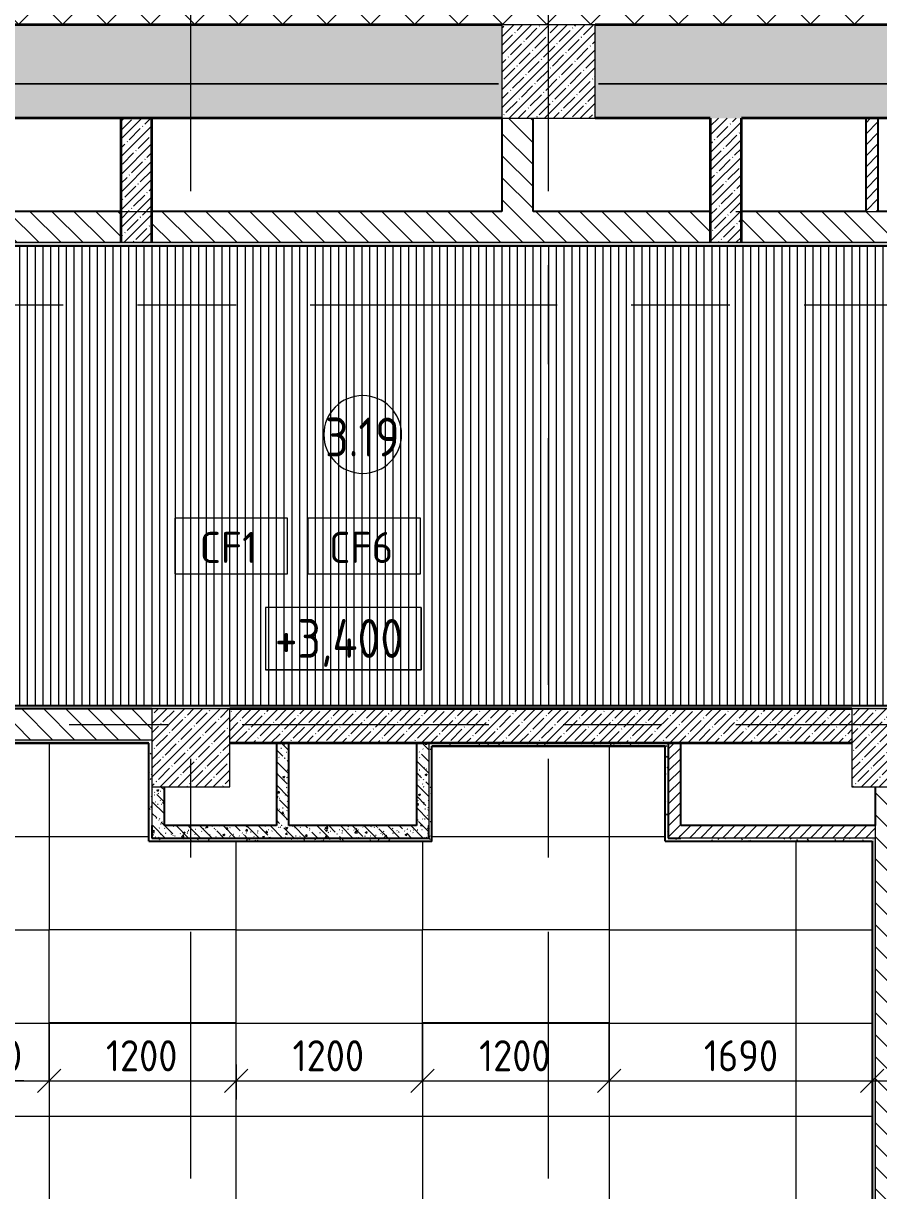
# Model space of a CAD drawing. Header units: millimetres. Extents: x 35378 to 237579, y -8553 to 29000.
# Drawn here: x 51083 to 56582, y 4802 to 12310 of the extents above; entities that cross this region are included whole.
import ezdxf

# ---------------------------------------------------------------- set-up
doc = ezdxf.new("R2010")
doc.units = ezdxf.units.MM
doc.linetypes.add('Осевая', pattern=[3175, 635, -476.25, 1587.5, -476.25])
for name, color, linetype, lineweight in [('A-ANNO-DIMS', 7, 'Continuous', 9), ('A-ANNO-DIMS-100', 7, 'Continuous', 9), ('A-AREA-IDEN', 7, 'Continuous', 9), ('A-CLNG', 7, 'Continuous', 9), ('A-CLNG-IDEN', 7, 'Continuous', 9), ('A-CLNG-PATT', 7, 'Continuous', 9), ('A-WALL', 7, 'Continuous', 9), ('G-ANNO-DIMS', 7, 'Continuous', 9), ('I-WALL', 7, 'Continuous', 9), ('S-COLS', 7, 'Continuous', 9), ('Оси-2', 7, 'Осевая', 9)]:
    doc.layers.add(name, color=color, linetype=linetype, lineweight=lineweight)
for name, color, linetype, lineweight, true_color in [('A-WALL-1', 7, 'Continuous', 35, 0x3c3c3c), ('A-WALL-3', 7, 'Continuous', 25, 0x3c3c3c), ('A-WALL-FNSH-2', 7, 'Continuous', 13, 0x3c3c3c)]:
    doc.layers.add(name, color=color, linetype=linetype, lineweight=lineweight, true_color=true_color)
doc.styles.add('GOST Common', font='GOST_Common.ttf', dxfattribs={"width": 0.9, "height": 250})
doc.styles.add('GOST Common_1', font='GOST_Common.ttf', dxfattribs={"height": 200})
doc.styles.add('ISOCPEUR_1', font='isocpeur.ttf', dxfattribs={"width": 0.9, "height": 200})
doc.dimstyles.new('ISO-2_0_0_9К_Средний_округл2', dxfattribs={"dimscale": 304.8, "dimtxt": 199.196235, "dimasz": 0.492126, "dimexe": 0.393701, "dimexo": 0, "dimgap": 0, "dimtad": 1, "dimdec": 0, "dimrnd": 10, "dimzin": 0, "dimdsep": 46, "dimtxsty": 'ISOCPEUR_1', "dimblk1": 'OBLIQUE', "dimblk2": 'OBLIQUE', "dimsah": 1, "dimcen": 0.09, "dimdle": 0.393701, "dimazin": 0, "dimtfac": 1, "dimtdec": 4, "dimtix": 1, "dimtmove": 0, "dimatfit": 3, "dimfxl": 1, "dimtvp": 1, "dimtolj": 1, "dimtzin": 0, "dimarcsym": 2})
doc.dimstyles.new('ISO-2_0_0_9К_Средний_округл2_1', dxfattribs={"dimscale": 304.8, "dimtxt": 199.196235, "dimasz": 0.492126, "dimexe": 0.393701, "dimexo": 0, "dimgap": 0, "dimtad": 1, "dimdec": 0, "dimrnd": 10, "dimzin": 0, "dimdsep": 46, "dimtxsty": 'ISOCPEUR_1', "dimblk1": 'OBLIQUE', "dimblk2": 'OBLIQUE', "dimsah": 1, "dimcen": 0.09, "dimdle": 0.393701, "dimazin": 0, "dimtfac": 1, "dimtdec": 4, "dimtix": 1, "dimtmove": 1, "dimatfit": 3, "dimfxl": 1, "dimtvp": 1, "dimtolj": 1, "dimtzin": 0, "dimarcsym": 2})
pattern_1 = [(135, (0, 0), (-70.71068, -70.71068), [])]
pattern_2 = [(45, (0, 0), (-35.35534, 35.35534), [])]
pattern_3 = [(45, (0, 0), (-57.02463, 57.02463), []), (45, (57.025, 0), (-57.02463, 57.02463), [100.806, -20.161, 3.353, -16.808])]
pattern_4 = [(135, (0, 0), (-75.43415, -75.43415), [106.68, -17.78, 3.556, -17.78]), (135, (0, 75.39), (-75.43415, -75.43415), []), (50, (0, 0), (127.52922, -11.15758), [13.335, -146.685]), (355, (0, 0), (-24.66966, 133.74002), [10.668, -117.348]), (100.451, (10.63, -0.93), (102.85973, 122.58178), [11.333, -124.663]), (46.184, (0, 35.56), (189.75516, -29.43036), [20.002, -220.027]), (96.636, (15.81, 33.1), (166.1822, 173.1996), [17, -186.995]), (351.184, (0, 35.56), (166.1839, 173.1976), [16.002, -176.022]), (21, (17.78, 26.67), (106.13027, -71.58603), [13.335, -146.685]), (326, (17.78, 26.67), (43.26188, 128.93175), [10.668, -117.348]), (71.451, (26.62, 20.7), (149.39198, 57.34505), [11.333, -124.663]), (37.5, (0, 0), (2.16223, 59.188357), [3.353, -112.573, 3.353, -115.773, -117.793]), (37.5, (0, 0), (2.16223, 59.188357), [-235.052, 3.353, -114.44]), (7.5, (0, 0), (46.77386, 70.12615), [3.353, -64.567, 3.353, -109.906, -44.894]), (7.5, (0, 0), (46.77386, 70.12615), [-181.178, 3.353, -41.542]), (327.5, (-39.65, 0), (94.91367, -4.010093), [3.353, -41.097, 3.353, -135.331, -184.023]), (327.5, (-39.65, 0), (94.91367, -4.010093), [-183.134, 3.353, -180.67]), (317.5, (-57.43, 0), (103.69057, 17.79882), [3.353, -54.432, 3.353, -88.748, -130.683]), (317.5, (-57.43, 0), (103.69057, 17.79882), [-149.885, 3.353, -127.33])]
pattern_5 = [(0, (0, 0), (121.92, 30.48), [10.058, -81.382, 10.058, -81.382, -487.68]), (0, (0, 0), (121.92, 30.48), [-182.88, 10.058, -172.822, 10.058, -81.382, -213.36]), (0, (0, 0), (121.92, 30.48), [-457.2, 10.058, -50.902, 10.058, -142.342]), (120, (45.72, 15.24), (-87.356454, 90.345817), [10.058, -81.382, 10.058, -81.382, -487.68]), (120, (45.72, 15.24), (-87.356454, 90.345817), [-182.88, 10.058, -172.822, 10.058, -81.382, -213.36]), (120, (45.72, 15.24), (-87.356454, 90.345817), [-457.2, 10.058, -50.902, 10.058, -142.342]), (240, (60.96, 76.2), (-34.563546, -120.825817), [10.058, -81.382, 10.058, -81.382, -487.68]), (240, (60.96, 76.2), (-34.563546, -120.825817), [-182.88, 10.058, -172.822, 10.058, -81.382, -213.36]), (240, (60.96, 76.2), (-34.563546, -120.825817), [-457.2, 10.058, -50.902, 10.058, -142.342])]

# ---------------------------------------------------------------- blocks, each defined once
blk = doc.blocks.new('BSC_Колонна _Прямоугольная - 500х500-V3-План потолков с обозначением видов отделки и геометрии 1 этажа в осях 12-23')
at = {"layer": 'S-COLS'}
h = blk.add_hatch(dxfattribs=at)
h.set_pattern_fill('FP_4', color=256, style=0, pattern_type=2)
h.set_pattern_definition([(45, (-52160, -7650), (-57.02463, 57.02463), []), (45, (-52102.975, -7650), (-57.02463, 57.02463), [100.806, -20.161, 3.353, -16.808])])
h.paths.add_polyline_path([(-250, -250), (250, -250), (250, 250), (-250, 250)])
for p, q in [((250, 250), (-250, 250)), ((-250, 250), (-250, -250)), ((250, -250), (250, 250)), ((-250, -250), (250, -250))]:
    blk.add_line(p, q, dxfattribs=at)
blk = doc.blocks.new('BSC_Колонна _Прямоугольная - 600х600-23205375-План потолков с обозначением видов отделки и геометрии 1 этажа в осях 12-23')
at = {"layer": 'S-COLS'}
h = blk.add_hatch(dxfattribs=at)
h.set_pattern_fill('FP_22', color=256, style=0, pattern_type=2)
h.set_pattern_definition([(45, (-54460, -12000), (-57.02463, 57.02463), []), (45, (-54402.975, -12000), (-57.02463, 57.02463), [100.806, -20.161, 3.353, -16.808])])
h.paths.add_polyline_path([(-300, -300), (300, -300), (300, 300), (-300, 300)])
for p, q in [((300, 300), (-300, 300)), ((-300, 300), (-300, -300)), ((300, -300), (300, 300)), ((-300, -300), (300, -300))]:
    blk.add_line(p, q, dxfattribs=at)
blk = doc.blocks.new('BSC_Колонна _Прямоугольная - 500х500-V17-План потолков с обозначением видов отделки и геометрии 1 этажа в осях 12-23')
at = {"layer": 'S-COLS'}
h = blk.add_hatch(dxfattribs=at)
h.set_pattern_fill('FP_26', color=256, style=0, pattern_type=2)
h.set_pattern_definition([(45, (-56660, -7650), (-57.02463, 57.02463), []), (45, (-56602.975, -7650), (-57.02463, 57.02463), [100.806, -20.161, 3.353, -16.808])])
h.paths.add_polyline_path([(-250, -250), (250, -250), (250, 250), (-250, 250), (-250, 55)])
for p, q in [((250, 250), (-250, 250)), ((-250, 250), (-250, -250)), ((250, -250), (250, 250)), ((-250, -250), (250, -250))]:
    blk.add_line(p, q, dxfattribs=at)
blk = doc.blocks.new('Марка_Помещения - Номер-25198446-План потолков с обозначением видов отделки и геометрии 1 этажа в осях 12-23')
at = {"layer": 'A-AREA-IDEN'}
for start, end in [(360, 180), (180, 360)]:
    blk.add_arc((0, 0), 2.5, start, end, dxfattribs=at)
blk = doc.blocks.new('М_потолков - Марка_ Имя типа-25382930-План потолков с обозначением видов отделки и геометрии 1 этажа в осях 12-23')
at = {"layer": 'A-CLNG-IDEN'}
for p, q in [((3.625, 1.984375), (-3.625, 1.984375)), ((-3.625, 1.984375), (-3.625, -1.59375)), ((3.625, -1.59375), (3.625, 1.984375)), ((-3.625, -1.59375), (3.625, -1.59375))]:
    blk.add_line(p, q, dxfattribs=at)
blk = doc.blocks.new('Высотные отметки - 10х4_h_-17668695-План потолков с обозначением видов отделки и геометрии 1 этажа в осях 12-23')
at = {"layer": 'G-ANNO-DIMS'}
for p, q in [((-5, 4), (-5, 0)), ((5, 4), (-5, 4)), ((5, 4), (-5, 4)), ((-5, 4), (-5, 0)), ((5, 4), (5, 0)), ((5, 0), (5, 4)), ((5, 0), (-5, 0)), ((-5, 0), (5, 0))]:
    blk.add_line(p, q, dxfattribs=at)
blk = doc.blocks.new('DIMBLOCK75-План потолков с обозначением видов отделки и геометрии 1 этажа в осях 12-23')
at = {"layer": 'A-ANNO-DIMS-100'}
for p, q in [((50049, 5882), (50049, 5388.2)), ((50049, 5508.2), (50049, 5882)), ((51249, 5882), (51249, 5388.2)), ((51249, 5508.2), (51249, 5882)), ((50049, 5508.2), (51249, 5508.2)), ((50515.9, 5508.2), (50649, 5508.2)), ((51087, 5508.2), (50515.9, 5508.2))]:
    blk.add_line(p, q, dxfattribs=at)
at = {"layer": 'A-ANNO-DIMS-100', "lineweight": 20}
for p, q in [((50049, 5508.2), (50124, 5583.2)), ((51249, 5508.2), (51324, 5583.2)), ((50049, 5508.2), (49974, 5433.2)), ((51249, 5508.2), (51174, 5433.2))]:
    blk.add_line(p, q, dxfattribs=at)
at = {"layer": 'A-ANNO-DIMS-100', "color": 0, "insert": (50615.9, 5769.5), "char_height": 200, "width": 565.411, "attachment_point": 1, "line_spacing_factor": 1.149209, "style": 'ISOCPEUR_1'}
blk.add_mtext('1200', dxfattribs=at)
blk = doc.blocks.new('_Oblique')
at = {"color": 0, "linetype": 'ByBlock', "lineweight": -2}
blk.add_line((-0.5, -0.5), (0.5, 0.5), dxfattribs=at)
blk = doc.blocks.new('DIMBLOCK76-План потолков с обозначением видов отделки и геометрии 1 этажа в осях 12-23')
at = {"layer": 'A-ANNO-DIMS-100'}
for p, q in [((51249, 5882), (51249, 5388.2)), ((51249, 5508.2), (51249, 5882)), ((52451, 5614.3), (52451, 5388.2)), ((52451, 5508.2), (52451, 5614.3)), ((51249, 5508.2), (52451, 5508.2))]:
    blk.add_line(p, q, dxfattribs=at)
at = {"layer": 'A-ANNO-DIMS-100', "lineweight": 20}
for p, q in [((51249, 5508.2), (51324, 5583.2)), ((52451, 5508.2), (52526, 5583.2)), ((51249, 5508.2), (51174, 5433.2)), ((52451, 5508.2), (52376, 5433.2))]:
    blk.add_line(p, q, dxfattribs=at)
at = {"layer": 'A-ANNO-DIMS-100', "color": 0, "insert": (51614.4, 5769.5), "char_height": 200, "width": 565.411, "attachment_point": 1, "line_spacing_factor": 1.149209, "style": 'ISOCPEUR_1'}
blk.add_mtext('1200', dxfattribs=at)
blk = doc.blocks.new('DIMBLOCK77-План потолков с обозначением видов отделки и геометрии 1 этажа в осях 12-23')
at = {"layer": 'A-ANNO-DIMS-100'}
for p, q in [((53649, 5882), (53649, 5388.2)), ((53649, 5508.2), (53649, 5882)), ((52451, 5614.3), (52451, 5388.2)), ((52451, 5508.2), (52451, 5614.3)), ((52451, 5508.2), (53649, 5508.2))]:
    blk.add_line(p, q, dxfattribs=at)
at = {"layer": 'A-ANNO-DIMS-100', "lineweight": 20}
for p, q in [((52451, 5508.2), (52526, 5583.2)), ((53649, 5508.2), (53724, 5583.2)), ((52451, 5508.2), (52376, 5433.2)), ((53649, 5508.2), (53574, 5433.2))]:
    blk.add_line(p, q, dxfattribs=at)
at = {"layer": 'A-ANNO-DIMS-100', "color": 0, "insert": (52814.4, 5769.5), "char_height": 200, "width": 565.411, "attachment_point": 1, "line_spacing_factor": 1.149209, "style": 'ISOCPEUR_1'}
blk.add_mtext('1200', dxfattribs=at)
blk = doc.blocks.new('DIMBLOCK78-План потолков с обозначением видов отделки и геометрии 1 этажа в осях 12-23')
at = {"layer": 'A-ANNO-DIMS-100'}
for p, q in [((53649, 5882), (53649, 5388.2)), ((53649, 5508.2), (53649, 5882)), ((54849, 5882), (54849, 5388.2)), ((54849, 5508.2), (54849, 5882)), ((53649, 5508.2), (54849, 5508.2))]:
    blk.add_line(p, q, dxfattribs=at)
at = {"layer": 'A-ANNO-DIMS-100', "lineweight": 20}
for p, q in [((53649, 5508.2), (53724, 5583.2)), ((54849, 5508.2), (54924, 5583.2)), ((53649, 5508.2), (53574, 5433.2)), ((54849, 5508.2), (54774, 5433.2))]:
    blk.add_line(p, q, dxfattribs=at)
at = {"layer": 'A-ANNO-DIMS-100', "color": 0, "insert": (54013.4, 5769.5), "char_height": 200, "width": 565.411, "attachment_point": 1, "line_spacing_factor": 1.149209, "style": 'ISOCPEUR_1'}
blk.add_mtext('1200', dxfattribs=at)
blk = doc.blocks.new('DIMBLOCK79-План потолков с обозначением видов отделки и геометрии 1 этажа в осях 12-23')
at = {"layer": 'A-ANNO-DIMS-100'}
for p, q in [((54849, 5882), (54849, 5388.2)), ((54849, 5508.2), (54849, 5882)), ((56539.7, 5614.3), (56539.7, 5388.2)), ((56539.7, 5508.2), (56539.7, 5614.3)), ((54849, 5508.2), (56659.7, 5508.2))]:
    blk.add_line(p, q, dxfattribs=at)
at = {"layer": 'A-ANNO-DIMS-100', "lineweight": 20}
for p, q in [((54849, 5508.2), (54924, 5583.2)), ((56539.7, 5508.2), (56614.7, 5583.2)), ((54849, 5508.2), (54774, 5433.2)), ((56539.7, 5508.2), (56464.7, 5433.2))]:
    blk.add_line(p, q, dxfattribs=at)
at = {"layer": 'A-ANNO-DIMS-100', "color": 0, "insert": (55458.8, 5769.5), "char_height": 200, "width": 565.411, "attachment_point": 1, "line_spacing_factor": 1.149209, "style": 'ISOCPEUR_1'}
blk.add_mtext('1690', dxfattribs=at)

msp = doc.modelspace()

# ---------------------------------------------------------------- hatches: boundary and pattern name
at = {"layer": 'A-CLNG-PATT'}
h = msp.add_hatch(dxfattribs=at)
h.set_pattern_fill('FP_61', color=256, style=0, pattern_type=2)
h.set_pattern_definition([(45, (0, 0), (-141.42136, 141.42136), []), (135, (0, 0), (-141.42136, -141.42136), [])])
h.paths.add_polyline_path([(66158.3, 12300), (66160, 12300), (66160, 26500), (42760, 26500), (42760, 12300), (64690.4, 12300)])
h.paths.add_polyline_path([(61160, 14457), (60960, 14457), (60960, 14657), (61160, 14657)])
h.paths.add_polyline_path([(61960, 14457), (61960, 14657), (62160, 14657), (62160, 14457)])
h.paths.add_polyline_path([(53960, 14457), (53960, 14657), (54160, 14657), (54160, 14457)])
h.paths.add_polyline_path([(54960, 14457), (54960, 14657), (55160, 14657), (55160, 14457)])
h.paths.add_polyline_path([(54443.4, 20281.7), (54390.3, 20293), (54340.6, 20315.1), (54296.6, 20347.1), (54260.3, 20387.5), (54233.1, 20434.5), (54216.3, 20486.2), (54210.6, 20540.3), (54216.3, 20594.4), (54233.1, 20646), (54260.3, 20693.1), (54296.6, 20733.5), (54340.6, 20765.5), (54390.3, 20787.6), (54443.4, 20798.9), (54497.8, 20798.9), (54550.9, 20787.6), (54600.6, 20765.5), (54644.6, 20733.5), (54680.9, 20693.1), (54708.1, 20646), (54724.9, 20594.4), (54730.6, 20540.3), (54724.9, 20486.2), (54708.1, 20434.5), (54680.9, 20387.5), (54644.6, 20347.1), (54600.6, 20315.1), (54550.9, 20293), (54497.8, 20281.7)])
h = msp.add_hatch(dxfattribs=at)
h.set_pattern_fill('FP_65', color=256, style=0, pattern_type=2)
h.set_pattern_definition([(90, (69761, -2785.95), (-50, 3e-15), [])])
h.paths.add_polyline_path([(74079, 7921), (74079, 8301), (75459, 8301), (75459, 10879.5), (61939, 10879.5), (61939, 11349), (61381, 11349), (61381, 10879), (42401, 10879), (42401, 10209), (38761, 10209), (38761.8, 8320), (38798.1, 8184.8), (38761, 8184.7), (38761, 7921), (39026.8, 7921), (39026.7, 7956.4), (39162, 7921), (73497.9, 7921)])
h = msp.add_hatch(dxfattribs=at)
h.set_pattern_fill('FP_68', color=256, style=0, pattern_type=2)
h.set_pattern_definition([(0, (47651, 6479.5), (0, 600), []), (90, (47651, 6479.5), (-1200, 7e-14), [])])
h.paths.add_polyline_path([(56540.7, 421), (56539.7, 7049), (55210, 7050), (55210, 7660), (53711, 7659), (53710, 7050), (51890, 7050), (51890, 7680), (49214.5, 7680), (49251, 7670.2), (49115.8, 7633.9), (49115.7, 7680), (47930, 7680), (47930, 7380), (47650, 7379.9), (47651, 421), (55882.9, 421)])
h.paths.add_polyline_path([(53649, 1082), (53649, 1682.2), (54849, 1682.2), (54849, 1082)])
h.paths.add_polyline_path([(52449, 1082), (51249, 1082), (51249, 1682.2), (52449, 1682.2)])
h.paths.add_polyline_path([(48849, 1082), (48849, 1682.2), (50049, 1682.2), (50049, 1082), (50011.2, 1082)])
h.paths.add_polyline_path([(54849, 3482), (53649, 3482), (53649, 4082.2), (54849, 4082.2)])
h.paths.add_polyline_path([(51249, 3482), (51249, 4082.2), (52449, 4082.2), (52449, 3482)])
h.paths.add_polyline_path([(50011.2, 3482), (48849, 3482), (48849, 4082.2), (50049, 4082.2), (50049, 3482)])
h.paths.add_polyline_path([(54849, 5882), (53649, 5882), (53649, 6482.2), (54849, 6482.2)])
h.paths.add_polyline_path([(52449, 5882), (51249, 5882), (51249, 6482.2), (52449, 6482.2)])
h.paths.add_polyline_path([(50049, 5882), (48849, 5882), (48849, 6482.2), (50049, 6482.2)])
h.paths.add_polyline_path([(48851.2, 7270), (48814.9, 7405.2), (48887.4, 7405.3)])
at = {"layer": 'I-WALL'}
h = msp.add_hatch(dxfattribs=at)
h.set_pattern_fill('FP_17', color=256, style=0, pattern_type=2)
h.set_pattern_definition(pattern_3)
h.paths.add_polyline_path([(54760, 11700), (60160, 11700), (60160, 12300), (54760, 12300), (54760, 11720.3)])
h.paths.add_polyline_path([(54160, 11700), (54160, 12300), (42160, 12300), (42160, 11700), (50011.2, 11700)])
h.paths.add_polyline_path([(66160, 11700), (66160, 12300), (60760, 12300), (60760, 11700), (66158.3, 11700)])
h = msp.add_hatch(dxfattribs=at)
h.set_pattern_fill('FP_17', color=256, style=0, pattern_type=2)
h.set_pattern_definition(pattern_3)
h.paths.add_polyline_path([(51910, 10900), (51910, 11700), (51710, 11700), (51710, 10900)])
h = msp.add_hatch(dxfattribs=at)
h.set_pattern_fill('FP_21', color=256, style=0, pattern_type=2)
h.set_pattern_definition(pattern_1)
h.paths.add_polyline_path([(54360, 11100), (54360, 11700), (54160, 11700), (54160, 11100)])
h = msp.add_hatch(dxfattribs=at)
h.set_pattern_fill('FP_17', color=256, style=0, pattern_type=2)
h.set_pattern_definition(pattern_3)
h.paths.add_polyline_path([(55700, 10900), (55700, 11700), (55500, 11700), (55500, 10900)])
h = msp.add_hatch(dxfattribs=at)
h.set_pattern_fill('FP_33', color=256, style=0, pattern_type=2)
h.set_pattern_definition(pattern_2)
h.paths.add_polyline_path([(56499.2, 11100), (56579.2, 11100), (56579.2, 11700), (56499.2, 11700)])
h = msp.add_hatch(dxfattribs=at)
h.set_pattern_fill('FP_21', color=256, style=0, pattern_type=2)
h.set_pattern_definition(pattern_1)
h.paths.add_polyline_path([(51910, 10900), (55500, 10900), (55500, 11100), (51910, 11100)])
h.paths.add_polyline_path([(55700, 10900), (59140, 10900), (59140, 11100), (55700, 11100)])
h.paths.add_polyline_path([(61160, 10900), (61160, 11100), (59340, 11100), (59340, 10900), (60286.6, 10900)])
h.paths.add_polyline_path([(51710, 10900), (51710, 11100), (44760, 11100), (44760, 10900), (50011.2, 10900)])
h = msp.add_hatch(dxfattribs=at)
h.set_pattern_fill('FP_57', color=256, style=0, pattern_type=2)
h.set_pattern_definition(pattern_5)
h.paths.add_polyline_path([(61360, 10880), (61360, 10900), (42380, 10900), (42380, 10880), (60286.6, 10880)])
h = msp.add_hatch(dxfattribs=at)
h.set_pattern_fill('FP_57', color=256, style=0, pattern_type=2)
h.set_pattern_definition(pattern_5)
h.paths.add_polyline_path([(70562.1, 7900), (74100, 7900), (74100, 7920), (39157.8, 7919.1), (39086.7, 7900), (67626.2, 7900)])
h.paths.add_polyline_path([(38761, 7900), (39026.8, 7900), (39026.7, 7920), (38760, 7920), (38760, 7900)])
h = msp.add_hatch(dxfattribs=at)
h.set_pattern_fill('FP_21', color=256, style=0, pattern_type=2)
h.set_pattern_definition(pattern_1)
h.paths.add_polyline_path([(51910, 7700), (51910, 7900), (47910, 7900), (47910, 7700), (49115.8, 7700), (49115.7, 7706.4), (49139.7, 7700), (51890, 7700)])
h = msp.add_hatch(dxfattribs=at)
h.set_pattern_fill('FP_17', color=256, style=0, pattern_type=2)
h.set_pattern_definition(pattern_3)
h.paths.add_polyline_path([(53610, 7680), (56410, 7680), (56410, 7900), (52410, 7900), (52410, 7680), (52947, 7680)])
h = msp.add_hatch(dxfattribs=at)
h.set_pattern_fill('FP_57', color=256, style=0, pattern_type=2)
h.set_pattern_definition(pattern_5)
h.paths.add_polyline_path([(51890, 7680), (51890, 7700), (49139.7, 7700), (49214.5, 7680), (50011.2, 7680)])
h.paths.add_polyline_path([(47930, 7680), (49115.8, 7680), (49115.7, 7700), (47930, 7700)])
h = msp.add_hatch(dxfattribs=at)
h.set_pattern_fill('FP_57', color=256, style=0, pattern_type=2)
h.set_pattern_definition(pattern_5)
h.paths.add_polyline_path([(51910, 7070), (51910, 7700), (51890, 7700), (51890, 7070)])
h = msp.add_hatch(dxfattribs=at)
h.set_pattern_fill('FP_24', color=256, style=0, pattern_type=2)
h.set_pattern_definition(pattern_4)
h.paths.add_polyline_path([(52710, 7150), (52790, 7150), (52790, 7680), (52710, 7680)])
h = msp.add_hatch(dxfattribs=at)
h.set_pattern_fill('FP_24', color=256, style=0, pattern_type=2)
h.set_pattern_definition(pattern_4)
h.paths.add_polyline_path([(53690, 7150), (53690, 7680), (53610, 7680), (53610, 7150)])
h = msp.add_hatch(dxfattribs=at)
h.set_pattern_fill('FP_57', color=256, style=0, pattern_type=2)
h.set_pattern_definition(pattern_5)
h.paths.add_polyline_path([(53710, 7660), (55210, 7660), (55210, 7680), (53690, 7680), (53690, 7660)])
h = msp.add_hatch(dxfattribs=at)
h.set_pattern_fill('FP_57', color=256, style=0, pattern_type=2)
h.set_pattern_definition(pattern_5)
h.paths.add_polyline_path([(53710, 7050), (53710, 7660), (53690, 7660), (53690, 7050)])
h = msp.add_hatch(dxfattribs=at)
h.set_pattern_fill('FP_57', color=256, style=0, pattern_type=2)
h.set_pattern_definition(pattern_5)
h.paths.add_polyline_path([(55210, 7070), (55230, 7070), (55230, 7680), (55210, 7680), (55210, 7659)])
h = msp.add_hatch(dxfattribs=at)
h.set_pattern_fill('FP_33', color=256, style=0, pattern_type=2)
h.set_pattern_definition(pattern_2)
h.paths.add_polyline_path([(55310, 7070), (55310, 7680), (55230, 7680), (55230, 7070)])
h = msp.add_hatch(dxfattribs=at)
h.set_pattern_fill('FP_24', color=256, style=0, pattern_type=2)
h.set_pattern_definition(pattern_4)
h.paths.add_polyline_path([(51990, 7150), (51990, 7400), (51910, 7400), (51910, 7150)])
h = msp.add_hatch(dxfattribs=at)
h.set_pattern_fill('FP_21', color=256, style=0, pattern_type=2)
h.set_pattern_definition(pattern_1)
h.paths.add_polyline_path([(56560.7, 400), (56760.7, 400), (56760.7, 7400), (56560.7, 7400), (56560.7, 420)])
h = msp.add_hatch(dxfattribs=at)
h.set_pattern_fill('FP_24', color=256, style=0, pattern_type=2)
h.set_pattern_definition(pattern_4)
h.paths.add_polyline_path([(52947, 7070), (53690, 7070), (53690, 7150), (51910, 7150), (51910, 7070)])
h = msp.add_hatch(dxfattribs=at)
h.set_pattern_fill('FP_33', color=256, style=0, pattern_type=2)
h.set_pattern_definition(pattern_2)
h.paths.add_polyline_path([(56560.7, 7070), (56560.7, 7150), (55310, 7150), (55310, 7070), (56540.7, 7070)])
h = msp.add_hatch(dxfattribs=at)
h.set_pattern_fill('FP_57', color=256, style=0, pattern_type=2)
h.set_pattern_definition(pattern_5)
h.paths.add_polyline_path([(52947, 7050), (53690, 7050), (53690, 7070), (51890, 7070), (51890, 7050)])
h = msp.add_hatch(dxfattribs=at)
h.set_pattern_fill('FP_57', color=256, style=0, pattern_type=2)
h.set_pattern_definition(pattern_5)
h.paths.add_polyline_path([(55210, 7050), (56540.7, 7050), (56540.7, 7070), (55210, 7070)])
h = msp.add_hatch(dxfattribs=at)
h.set_pattern_fill('FP_57', color=256, style=0, pattern_type=2)
h.set_pattern_definition(pattern_5)
h.paths.add_polyline_path([(56540.7, 420), (56560.7, 420), (56560.7, 7070), (56540.7, 7070), (56540.7, 421)])

# ---------------------------------------------------------------- linework, layer by layer
at = {"layer": 'A-CLNG'}
for p, q in [((61381, 10879), (42401, 10879)), ((39159.1, 7921), (74079, 7921)), ((56540.7, 7049), (56539.7, 7049)), ((51249, 5882), (51249, 6482.2)), ((51249, 6482.2), (52449, 6482.2)), ((52449, 6482.2), (52449, 5882)), ((53649, 5882), (53649, 6482.2)), ((53649, 6482.2), (54849, 6482.2)), ((54849, 6482.2), (54849, 5882)), ((52449, 5882), (51249, 5882)), ((54849, 5882), (53649, 5882))]:
    msp.add_line(p, q, dxfattribs=at)
at = {"layer": 'A-WALL'}
for p, q in [((56499.2, 11100), (56579.2, 11100)), ((61160, 10900), (44760, 10900)), ((51910, 7700), (49139.7, 7700)), ((51890, 7679), (51889, 7679)), ((53690, 7680), (53690, 7150)), ((53711, 7660), (53711, 7659)), ((55210, 7659), (55209, 7659)), ((51910, 7400), (51910, 7150)), ((56560.7, 7150), (56560.7, 400)), ((56560.7, 7070), (55310, 7070))]:
    msp.add_line(p, q, dxfattribs=at)
at = {"layer": 'A-WALL-1'}
for p, q in [((54160, 12300), (42760, 12300)), ((60160, 12300), (54760, 12300)), ((54160, 11700), (42160, 11700)), ((51710, 11700), (51710, 10900)), ((51910, 10900), (51910, 11700)), ((55500, 11700), (54760, 11700)), ((55500, 11700), (55500, 10900)), ((55700, 10900), (55700, 11700)), ((59140, 11700), (55700, 11700)), ((56410, 7900), (52410, 7900)), ((56410, 7680), (52410, 7680))]:
    msp.add_line(p, q, dxfattribs=at)
at = {"layer": 'A-WALL-3'}
for p, q in [((54160, 11700), (54160, 11100)), ((54360, 11100), (54360, 11700)), ((56499.2, 11700), (56499.2, 11100)), ((56579.2, 11100), (56579.2, 11700)), ((51710, 11100), (44760, 11100)), ((54160, 11100), (51910, 11100)), ((55500, 11100), (54360, 11100)), ((56499.2, 11100), (55700, 11100)), ((57379.2, 11100), (56579.2, 11100)), ((42400, 10880), (61380, 10880)), ((74080, 7920), (39161.1, 7920)), ((51910, 7900), (47910, 7900)), ((51890, 7680), (49214.5, 7680)), ((51890, 7050), (51890, 7680)), ((52710, 7680), (52710, 7150)), ((52790, 7150), (52790, 7680)), ((53610, 7680), (53610, 7150)), ((53710, 7050), (53710, 7660)), ((55210, 7660), (53710, 7660)), ((55210, 7050), (55210, 7660)), ((55230, 7680), (55230, 7070)), ((55310, 7150), (55310, 7680)), ((51990, 7150), (51990, 7400)), ((56560.7, 7400), (56560.7, 7150)), ((51910, 7150), (51910, 7070)), ((52710, 7150), (51990, 7150)), ((53610, 7150), (52790, 7150)), ((53690, 7070), (53690, 7150)), ((56560.7, 7150), (55310, 7150)), ((51910, 7070), (53690, 7070)), ((55230, 7070), (55310, 7070)), ((51890, 7050), (53710, 7050)), ((55210, 7050), (56540.7, 7050)), ((56540.7, 7050), (56540.7, 420))]:
    msp.add_line(p, q, dxfattribs=at)
at = {"layer": 'A-WALL-FNSH-2'}
for p, q in [((54139, 11921), (48780, 11921)), ((48780, 11920), (54139, 11920)), ((54139, 11920), (54139, 11921)), ((60139, 11921), (54780, 11921)), ((54780, 11921), (54780, 11920)), ((54780, 11920), (60139, 11920)), ((49218.2, 7679), (51889, 7679)), ((51889, 7679), (51889, 7049)), ((53711, 7049), (53711, 7659)), ((53711, 7659), (55209, 7659)), ((55209, 7659), (55209, 7049)), ((51889, 7049), (53711, 7049)), ((55209, 7049), (56539.7, 7049)), ((56539.7, 7049), (56539.7, 421))]:
    msp.add_line(p, q, dxfattribs=at)
at = {"layer": 'Оси-2'}
for p, q in [((52160, 593.7), (52160, 24898.1)), ((54460, 593.7), (54460, 24898.1)), ((38678.1, 11100), (82214, 11100)), ((39116.2, 10500), (82214, 10500)), ((38678.1, 7800), (82214, 7800))]:
    msp.add_line(p, q, dxfattribs=at)

# ---------------------------------------------------------------- block references
at = {"layer": 'A-AREA-IDEN', "xscale": 99.99999999999993, "yscale": 99.99999999999993, "zscale": 99.99999999999993}
msp.add_blockref('Марка_Помещения - Номер-25198446-План потолков с обозначением видов отделки и геометрии 1 этажа в осях 12-23', (53265.3, 9665.4), dxfattribs=at)
at = {"layer": 'A-CLNG-IDEN', "xscale": 99.99999999999993, "yscale": 99.99999999999993, "zscale": 99.99999999999993}
for p in [(52419, 8929.3), (53274.8, 8929.3)]:
    msp.add_blockref('М_потолков - Марка_ Имя типа-25382930-План потолков с обозначением видов отделки и геометрии 1 этажа в осях 12-23', p, dxfattribs=at)
at = {"layer": 'G-ANNO-DIMS', "xscale": 99.99999999999993, "yscale": 99.99999999999993, "zscale": 99.99999999999993}
msp.add_blockref('Высотные отметки - 10х4_h_-17668695-План потолков с обозначением видов отделки и геометрии 1 этажа в осях 12-23', (53139.9, 8152), dxfattribs=at)
at = {"layer": 'S-COLS'}
for name, p in [('BSC_Колонна _Прямоугольная - 600х600-23205375-План потолков с обозначением видов отделки и геометрии 1 этажа в осях 12-23', (54460, 12000)), ('BSC_Колонна _Прямоугольная - 500х500-V3-План потолков с обозначением видов отделки и геометрии 1 этажа в осях 12-23', (52160, 7650)), ('BSC_Колонна _Прямоугольная - 500х500-V17-План потолков с обозначением видов отделки и геометрии 1 этажа в осях 12-23', (56660, 7650))]:
    msp.add_blockref(name, p, dxfattribs=at)

# ---------------------------------------------------------------- texts
at = {"layer": 'A-AREA-IDEN', "insert": (53023.5, 9774), "char_height": 250, "width": 606.076, "attachment_point": 1, "style": 'GOST Common'}
msp.add_mtext('3.19', dxfattribs=at)
at = {"layer": 'A-CLNG-IDEN', "char_height": 200, "attachment_point": 1, "style": 'GOST Common_1'}
for s, insert, width in [('CF1', (52216.2, 9039), 472.996), ('CF6', (53049, 9039), 529.114)]:
    msp.add_mtext(s, dxfattribs=dict(at, insert=insert, width=width))
at = {"layer": 'G-ANNO-DIMS', "insert": (52699.9, 8478.7), "char_height": 250, "width": 1055.976, "attachment_point": 1, "line_spacing_factor": 1.022761, "style": 'GOST Common'}
msp.add_mtext('+3,400', dxfattribs=at)

# ---------------------------------------------------------------- dimensions: what is measured, and where the dimension line sits
at = {"layer": 'A-ANNO-DIMS'}
dim = msp.add_linear_dim(base=(51249, 5508.2), p1=(50049, 5882), p2=(51249, 5882), dimstyle='ISO-2_0_0_9К_Средний_округл2_1', override={"dimpost": '<>', "dimfxl": 1199.968363}, dxfattribs=at)
dim.commit()
dim.dimension.update_dxf_attribs({"geometry": 'DIMBLOCK75-План потолков с обозначением видов отделки и геометрии 1 этажа в осях 12-23', "text_midpoint": (50898.6, 5636.2), "dimtype": 160})
for base, p1, p2, override, picture, middle in [((52451, 5508.2), (51249, 5882), (52451, 5614.3), {"dimpost": '<>', "dimfxl": 1231.480316}, 'DIMBLOCK76-План потолков с обозначением видов отделки и геометрии 1 этажа в осях 12-23', (51850, 5608.2)), ((53649, 5508.2), (52451, 5614.3), (53649, 5882), {"dimpost": '<>', "dimfxl": 1227.516676}, 'DIMBLOCK77-План потолков с обозначением видов отделки и геометрии 1 этажа в осях 12-23', (53050, 5608.2)), ((54849, 5508.2), (53649, 5882), (54849, 5882), {"dimpost": '<>', "dimfxl": 1200.031637}, 'DIMBLOCK78-План потолков с обозначением видов отделки и геометрии 1 этажа в осях 12-23', (54249, 5608.2)), ((56539.7, 5508.2), (54849, 5882), (56539.7, 5614.3), {"dimpost": '<>', "dimfxl": 1711.774886}, 'DIMBLOCK79-План потолков с обозначением видов отделки и геометрии 1 этажа в осях 12-23', (55694.4, 5608.2))]:
    dim = msp.add_linear_dim(base=base, p1=p1, p2=p2, dimstyle='ISO-2_0_0_9К_Средний_округл2', override=override, dxfattribs=at)
    dim.commit()
    dim.dimension.update_dxf_attribs({"geometry": picture, "text_midpoint": middle})

doc.saveas('drawing.dxf')
